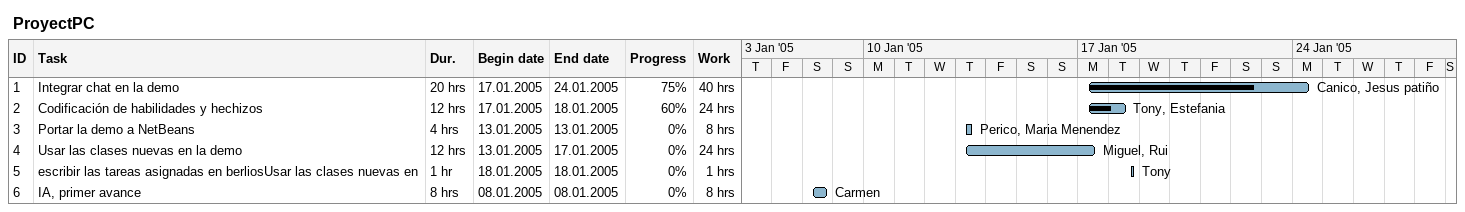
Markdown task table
ProyectPC

| ID | Task | Duration | Start | Finish | Resources | % complete | Work (h) |
|---|---|---|---|---|---|---|---|
| 1 | Integrar chat en la demo | 20h | 2005-01-17 | 2005-01-24 | Canico, Jesus patiño | 75 | 40 |
| 2 | Codificación de habilidades y hechizos | 12h | 2005-01-17 | 2005-01-18 | Tony, Estefania | 60 | 24 |
| 3 | Portar la demo a NetBeans | 4h | 2005-01-13 | 2005-01-13 | Perico, Maria Menendez | 0 | 8 |
| 4 | Usar las clases nuevas en la demo | 12h | 2005-01-13 | 2005-01-17 | Miguel, Rui | 0 | 24 |
| 5 | escribir las tareas asignadas en berliosUsar las clases nuevas en | 1h | 2005-01-18 | 2005-01-18 | Tony | 0 | 1 |
| 6 | IA, primer avance | 8h | 2005-01-08 | 2005-01-08 | Carmen | 0 | 8 |
